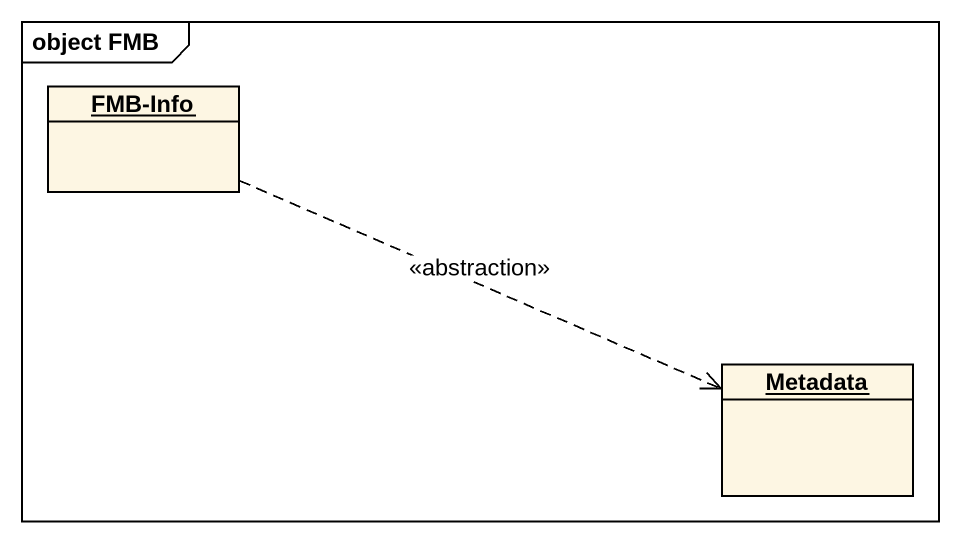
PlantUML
@startuml
mainframe object FMB
hide circle
hide empty members
object "FMB-Info" as FMB_Info
object Metadata
FMB_Info .right.> Metadata : <<abstraction>>
@enduml
